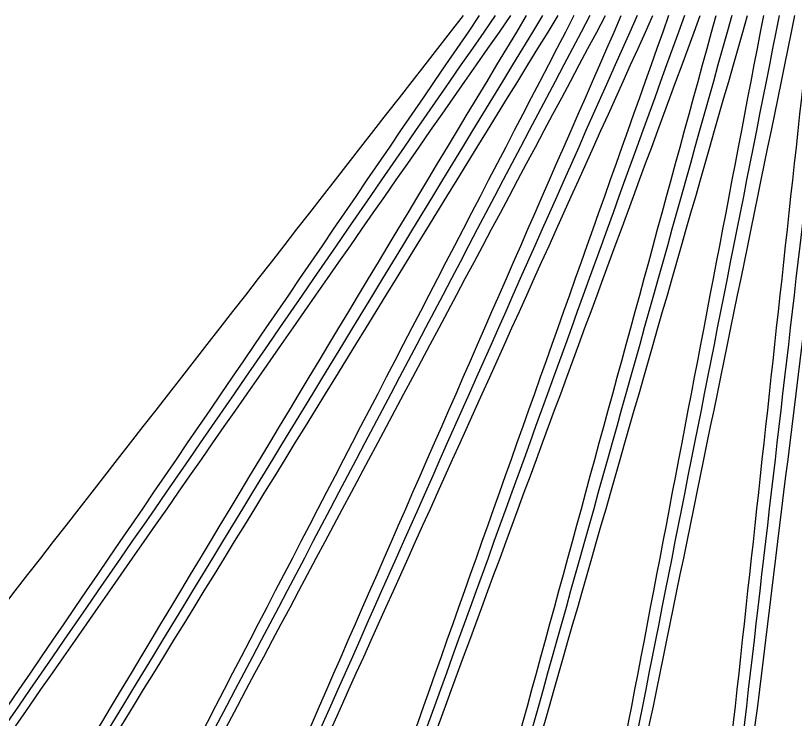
# Model space of a CAD drawing. Header units: inches. Extents: x 10 to 50, y 7.8 to 77.8.
# Drawn here: x 23.25 to 30.66, y 30.26 to 36.95 of the extents above; entities that cross this region are included whole.
import ezdxf

# ---------------------------------------------------------------- set-up
doc = ezdxf.new("R2010")
doc.units = ezdxf.units.IN
doc.header["$MEASUREMENT"] = 0
doc.layers.add('Electrode Sites', color=5, linetype='Continuous')

msp = doc.modelspace()

# ---------------------------------------------------------------- linework, layer by layer
at = {"layer": 'Electrode Sites'}
msp.add_rational_spline([(21.7869, 66.343), (21.7869, 66.2529), (21.7869, 66.1628), (21.7869, 66.0727), (21.7869, 63.718), (21.7869, 61.3633), (21.7869, 59.0085), (21.7869, 56.8232), (23.3321, 55.278), (25.5174, 55.278), (26.1784, 55.278), (26.8394, 55.278), (27.5004, 55.278), (29.6101, 55.278), (31.1019, 53.7862), (31.1019, 51.6765), (31.1019, 46.8015), (31.1019, 41.9265), (31.1019, 37.0515), (31.1019, 37.0178), (31.1019, 36.9841), (31.1019, 36.9504)], [1, 1, 1, 1, 1, 1, 1, 0.804737854124, 0.804737854124, 1, 1, 1, 1, 0.804737854124, 0.804737854124, 1, 1, 1, 1, 1, 1, 1], degree=3, knots=[17.575149, 17.575149, 17.575149, 17.575149, 18.575149, 18.575149, 18.575149, 19.575149, 19.575149, 19.575149, 21.145945, 21.145945, 21.145945, 22.145945, 22.145945, 22.145945, 23.716742, 23.716742, 23.716742, 24.412254, 24.412254, 24.412254, 24.417065, 24.417065, 24.417065, 24.417065], dxfattribs=at)
for points in [[(19.7119, 26.9504), (22.3086, 30.2837), (24.9052, 33.617), (27.5019, 36.9504)], [(27.6519, 36.9504), (25.3752, 33.617), (23.0986, 30.2837), (20.8219, 26.9504)], [(27.8019, 36.9504), (25.5019, 33.617), (23.2019, 30.2837), (20.9019, 26.9504)], [(20.9819, 26.9504), (23.3052, 30.2837), (25.6286, 33.617), (27.9519, 36.9504)], [(22.0919, 26.9504), (24.0952, 30.2837), (26.0986, 33.617), (28.1019, 36.9504)], [(28.2519, 36.9504), (26.2252, 33.617), (24.1986, 30.2837), (22.1719, 26.9504)], [(22.2519, 26.9504), (24.3019, 30.2837), (26.3519, 33.617), (28.4019, 36.9504)], [(28.5519, 36.9504), (26.8219, 33.617), (25.0919, 30.2837), (23.3619, 26.9504)], [(28.7019, 36.9504), (26.9486, 33.617), (25.1952, 30.2837), (23.4419, 26.9504)], [(23.5219, 26.9504), (25.2986, 30.2837), (27.0752, 33.617), (28.8519, 36.9504)], [(24.6319, 26.9504), (26.0886, 30.2837), (27.5452, 33.617), (29.0019, 36.9504)], [(29.1519, 36.9504), (27.6719, 33.617), (26.1919, 30.2837), (24.7119, 26.9504)], [(24.7919, 26.9504), (26.2952, 30.2837), (27.7986, 33.617), (29.3019, 36.9504)], [(29.4519, 36.9504), (28.2686, 33.617), (27.0852, 30.2837), (25.9019, 26.9504)], [(29.6019, 36.9504), (28.3952, 33.617), (27.1886, 30.2837), (25.9819, 26.9504)], [(26.0619, 26.9504), (27.2919, 30.2837), (28.5219, 33.617), (29.7519, 36.9504)], [(27.1719, 26.9504), (28.0819, 30.2837), (28.9919, 33.617), (29.9019, 36.9504)], [(30.0519, 36.9504), (29.1186, 33.617), (28.1852, 30.2837), (27.2519, 26.9504)], [(27.3319, 26.9504), (28.2886, 30.2837), (29.2452, 33.617), (30.2019, 36.9504)], [(30.3519, 36.9504), (29.7152, 33.617), (29.0786, 30.2837), (28.4419, 26.9504)], [(30.5019, 36.9504), (29.8419, 33.617), (29.1819, 30.2837), (28.5219, 26.9504)], [(28.6019, 26.9504), (29.2852, 30.2837), (29.9686, 33.617), (30.6519, 36.9504)], [(29.7119, 26.9504), (30.0752, 30.2834), (30.4385, 33.6164), (30.8018, 36.9494)], [(30.9519, 36.9504), (30.5652, 33.617), (30.1786, 30.2837), (29.7919, 26.9504)], [(31.1019, 36.9504), (30.6919, 33.617), (30.2819, 30.2837), (29.8719, 26.9504)]]:
    msp.add_open_spline(points, degree=3, dxfattribs=at)

doc.saveas('drawing.dxf')
